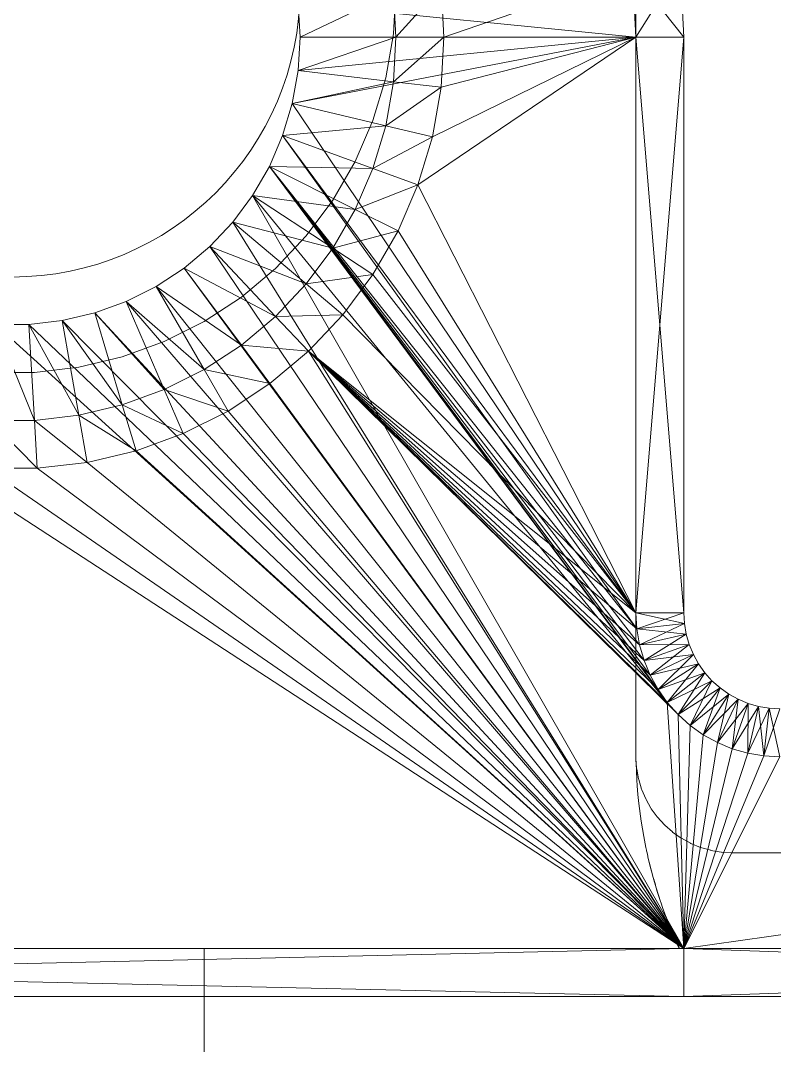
# Model space of a CAD drawing. Header units: millimetres. Extents: x 0 to 420, y 0 to 297.
# Drawn here: x 275.029 to 276.011, y 259.796 to 261.131 of the extents above; entities that cross this region are included whole.
import ezdxf

# ---------------------------------------------------------------- set-up
doc = ezdxf.new("R2010")
doc.units = ezdxf.units.MM
doc.layers.add('1', color=7, linetype='Continuous', true_color=0xffffff)
doc.layers.add('171', color=7, linetype='Continuous', true_color=0xffffff)
doc.dimstyles.get("Standard").update_dxf_attribs({"dimtxt": 0.18, "dimasz": 0.18, "dimexe": 0.18, "dimexo": 0.0625, "dimgap": 0.09, "dimtad": 0, "dimtih": 1, "dimtoh": 1, "dimdec": 4, "dimzin": 0, "dimdsep": 46, "dimtxsty": 'Standard', "dimcen": 0.09, "dimadec": 0, "dimazin": 0, "dimtfac": 1, "dimtdec": 4, "dimtofl": 0, "dimtmove": 0, "dimatfit": 3, "dimfxl": 1, "dimtolj": 1, "dimtzin": 0, "dimarcsym": 0})

msp = doc.modelspace()

# ---------------------------------------------------------------- linework, layer by layer
at = {"layer": '1', "color": 3, "linetype": 'Continuous', "lineweight": 18}
for p, q in [((275.8259, 261.1943), (275.5803, 261.1094)), ((275.5803, 261.1094), (275.8259, 261.1943)), ((275.8259, 261.1943), (275.8303, 261.1094)), ((275.8303, 261.1094), (275.8259, 261.1943)), ((275.8259, 261.1943), (275.8303, 261.1094)), ((275.8259, 261.1943), (275.8928, 261.1094)), ((275.8303, 261.1094), (275.8259, 261.1943)), ((275.8928, 261.1094), (275.8259, 261.1943)), ((275.8303, 261.1094), (275.888, 261.2008)), ((275.888, 261.2008), (275.8303, 261.1094)), ((275.8928, 261.1094), (275.888, 261.2008)), ((275.8928, 261.1094), (275.888, 261.2008)), ((275.888, 261.2008), (275.8928, 261.1094)), ((275.888, 261.2008), (275.8928, 261.1094)), ((275.8928, 261.1094), (275.888, 261.2008)), ((275.888, 261.2008), (275.8928, 261.1094)), ((275.3928, 261.1094), (275.5145, 261.1674)), ((275.5145, 261.1674), (275.3928, 261.1094)), ((275.5178, 261.1094), (275.5145, 261.1674)), ((275.5145, 261.1674), (275.5178, 261.1094)), ((275.5178, 261.1094), (275.5145, 261.1674)), ((275.5145, 261.1674), (275.5178, 261.1094)), ((275.5178, 261.1094), (275.5145, 261.1674)), ((275.5145, 261.1674), (275.5178, 261.1094)), ((275.5178, 261.1094), (275.5765, 261.1747)), ((275.5765, 261.1747), (275.5178, 261.1094)), ((275.5803, 261.1094), (275.5765, 261.1747)), ((275.5765, 261.1747), (275.5803, 261.1094)), ((275.3903, 261.1529), (275.8303, 261.1094)), ((275.3928, 261.1094), (275.3903, 261.1529)), ((275.3928, 261.1094), (275.3903, 261.1529)), ((275.3903, 261.1529), (275.3928, 261.1094)), ((275.3928, 261.1094), (275.3903, 261.1529)), ((275.3903, 261.1529), (275.3928, 261.1094)), ((275.3903, 261.1529), (275.3928, 261.1094)), ((275.8303, 261.1094), (275.3903, 261.1529)), ((275.3827, 261.0229), (275.8303, 261.1094)), ((275.8303, 261.1094), (275.3827, 261.0229)), ((275.3903, 261.0658), (275.3928, 261.1094)), ((275.5178, 261.1094), (275.3903, 261.0658)), ((275.3903, 261.0658), (275.3928, 261.1094)), ((275.3928, 261.1094), (275.3903, 261.0658)), ((275.3903, 261.0658), (275.3928, 261.1094)), ((275.3928, 261.1094), (275.3903, 261.0658)), ((275.3903, 261.0658), (275.8303, 261.1094)), ((275.3928, 261.1094), (275.3903, 261.0658)), ((275.3903, 261.0658), (275.5178, 261.1094)), ((275.8303, 261.1094), (275.3903, 261.0658)), ((275.5178, 261.1094), (275.3928, 261.1094)), ((275.3928, 261.1094), (275.8303, 261.1094)), ((275.3928, 261.1094), (275.5178, 261.1094)), ((275.8303, 261.1094), (275.3928, 261.1094)), ((275.5145, 261.0513), (275.5178, 261.1094)), ((275.5803, 261.1094), (275.5145, 261.0513)), ((275.5178, 261.1094), (275.5145, 261.0513)), ((275.5145, 261.0513), (275.5178, 261.1094)), ((275.5178, 261.1094), (275.5145, 261.0513)), ((275.5145, 261.0513), (275.5178, 261.1094)), ((275.5178, 261.1094), (275.5145, 261.0513)), ((275.5145, 261.0513), (275.5803, 261.1094)), ((275.5803, 261.1094), (275.5178, 261.1094)), ((275.5178, 261.1094), (275.5803, 261.1094)), ((275.8303, 261.1094), (275.5464, 260.917)), ((275.5464, 260.917), (275.8303, 261.1094)), ((275.8303, 261.1094), (275.5652, 260.9797)), ((275.5652, 260.9797), (275.8303, 261.1094)), ((275.5803, 261.1094), (275.5765, 261.0441)), ((275.5765, 261.0441), (275.5803, 261.1094)), ((275.8303, 261.1094), (275.5765, 261.0441)), ((275.5765, 261.0441), (275.8303, 261.1094)), ((275.8303, 261.1094), (275.5803, 261.1094)), ((275.5803, 261.1094), (275.8303, 261.1094)), ((275.8303, 261.1094), (275.8928, 261.1094)), ((275.8928, 261.1094), (275.8303, 261.1094)), ((275.8303, 260.3594), (275.8303, 261.1094)), ((275.8928, 261.1094), (275.8303, 260.3594)), ((275.8303, 261.1094), (275.8928, 261.1094)), ((275.8303, 261.1094), (275.8303, 260.3594)), ((275.8303, 260.3594), (275.8928, 261.1094)), ((275.8303, 261.1094), (275.8928, 260.3594)), ((275.8928, 261.1094), (275.8303, 261.1094)), ((275.8303, 261.1094), (275.8303, 260.3594)), ((275.8928, 260.3594), (275.8303, 261.1094)), ((275.8303, 260.3594), (275.8303, 261.1094)), ((275.8928, 261.1094), (275.8928, 260.3594)), ((275.8928, 260.3594), (275.8928, 261.1094)), ((275.8928, 261.1094), (275.8928, 260.3594)), ((275.8928, 260.3594), (275.8928, 261.1094)), ((275.8928, 261.1094), (275.8928, 260.3594)), ((275.8928, 260.3594), (275.8928, 261.1094)), ((275.3827, 261.0229), (275.3903, 261.0658)), ((275.3827, 261.0229), (275.3903, 261.0658)), ((275.3903, 261.0658), (275.3827, 261.0229)), ((275.3827, 261.0229), (275.3903, 261.0658)), ((275.3903, 261.0658), (275.3827, 261.0229)), ((275.3903, 261.0658), (275.3827, 261.0229)), ((275.5145, 261.0513), (275.3903, 261.0658)), ((275.3903, 261.0658), (275.5145, 261.0513)), ((275.5145, 261.0513), (275.3827, 261.0229)), ((275.3827, 261.0229), (275.5145, 261.0513)), ((275.5044, 260.9941), (275.5145, 261.0513)), ((275.5145, 261.0513), (275.5044, 260.9941)), ((275.5044, 260.9941), (275.5145, 261.0513)), ((275.5145, 261.0513), (275.5044, 260.9941)), ((275.5044, 260.9941), (275.5145, 261.0513)), ((275.5145, 261.0513), (275.5044, 260.9941)), ((275.5765, 261.0441), (275.5044, 260.9941)), ((275.5044, 260.9941), (275.5765, 261.0441)), ((275.5765, 261.0441), (275.5145, 261.0513)), ((275.5145, 261.0513), (275.5765, 261.0441)), ((275.5765, 261.0441), (275.5652, 260.9797)), ((275.5652, 260.9797), (275.5765, 261.0441)), ((275.3702, 260.9811), (275.3827, 261.0229)), ((275.3702, 260.9811), (275.3827, 261.0229)), ((275.3827, 261.0229), (275.3702, 260.9811)), ((275.3702, 260.9811), (275.3827, 261.0229)), ((275.3827, 261.0229), (275.3702, 260.9811)), ((275.3827, 261.0229), (275.3702, 260.9811)), ((275.5044, 260.9941), (275.3827, 261.0229)), ((275.3827, 261.0229), (275.5044, 260.9941)), ((275.8303, 260.3594), (275.3827, 261.0229)), ((275.3827, 261.0229), (275.8303, 260.3594)), ((275.5044, 260.9941), (275.3702, 260.9811)), ((275.3702, 260.9811), (275.5044, 260.9941)), ((275.4877, 260.9384), (275.5044, 260.9941)), ((275.5044, 260.9941), (275.4877, 260.9384)), ((275.4877, 260.9384), (275.5044, 260.9941)), ((275.5044, 260.9941), (275.4877, 260.9384)), ((275.4877, 260.9384), (275.5044, 260.9941)), ((275.5044, 260.9941), (275.4877, 260.9384)), ((275.5652, 260.9797), (275.5044, 260.9941)), ((275.5044, 260.9941), (275.5652, 260.9797)), ((275.3529, 260.9411), (275.3702, 260.9811)), ((275.3702, 260.9811), (275.3529, 260.9411)), ((275.3529, 260.9411), (275.3702, 260.9811)), ((275.3702, 260.9811), (275.3529, 260.9411)), ((275.3529, 260.9411), (275.3702, 260.9811)), ((275.3702, 260.9811), (275.3529, 260.9411)), ((275.3702, 260.9811), (275.4877, 260.9384)), ((275.4877, 260.9384), (275.3702, 260.9811)), ((275.3702, 260.9811), (275.8303, 260.3594)), ((275.8315, 260.3384), (275.3702, 260.9811)), ((275.3702, 260.9811), (275.8315, 260.3384)), ((275.8303, 260.3594), (275.3702, 260.9811)), ((275.5652, 260.9797), (275.4877, 260.9384)), ((275.4877, 260.9384), (275.5652, 260.9797)), ((275.5652, 260.9797), (275.5464, 260.917)), ((275.5464, 260.917), (275.5652, 260.9797)), ((275.3311, 260.9033), (275.3529, 260.9411)), ((275.3529, 260.9411), (275.3311, 260.9033)), ((275.3311, 260.9033), (275.3529, 260.9411)), ((275.3529, 260.9411), (275.3311, 260.9033)), ((275.3311, 260.9033), (275.3529, 260.9411)), ((275.3529, 260.9411), (275.3311, 260.9033)), ((275.4877, 260.9384), (275.3529, 260.9411)), ((275.3529, 260.9411), (275.4647, 260.885)), ((275.4647, 260.885), (275.3529, 260.9411)), ((275.3529, 260.9411), (275.4877, 260.9384)), ((275.3529, 260.9411), (275.8315, 260.3384)), ((275.3529, 260.9411), (275.835, 260.3177)), ((275.8315, 260.3384), (275.3529, 260.9411)), ((275.3529, 260.9411), (275.8409, 260.2974)), ((275.835, 260.3177), (275.3529, 260.9411)), ((275.3529, 260.9411), (275.8489, 260.278)), ((275.8409, 260.2974), (275.3529, 260.9411)), ((275.3529, 260.9411), (275.8591, 260.2596)), ((275.8489, 260.278), (275.3529, 260.9411)), ((275.3529, 260.9411), (275.8712, 260.2425)), ((275.8591, 260.2596), (275.3529, 260.9411)), ((275.8712, 260.2425), (275.3529, 260.9411)), ((275.4647, 260.885), (275.4877, 260.9384)), ((275.4877, 260.9384), (275.4647, 260.885)), ((275.4647, 260.885), (275.4877, 260.9384)), ((275.4877, 260.9384), (275.4647, 260.885)), ((275.4647, 260.885), (275.4877, 260.9384)), ((275.4877, 260.9384), (275.4647, 260.885)), ((275.5464, 260.917), (275.4877, 260.9384)), ((275.4877, 260.9384), (275.5464, 260.917)), ((275.5464, 260.917), (275.4647, 260.885)), ((275.4647, 260.885), (275.5464, 260.917)), ((275.5464, 260.917), (275.5205, 260.8569)), ((275.5205, 260.8569), (275.5464, 260.917)), ((275.8303, 260.3594), (275.5464, 260.917)), ((275.5464, 260.917), (275.8303, 260.3594)), ((275.3051, 260.8683), (275.3311, 260.9033)), ((275.3311, 260.9033), (275.3051, 260.8683)), ((275.3051, 260.8683), (275.3311, 260.9033)), ((275.3311, 260.9033), (275.3051, 260.8683)), ((275.3051, 260.8683), (275.3311, 260.9033)), ((275.3311, 260.9033), (275.3051, 260.8683)), ((275.4647, 260.885), (275.3311, 260.9033)), ((275.3311, 260.9033), (275.4356, 260.8346)), ((275.4356, 260.8346), (275.3311, 260.9033)), ((275.3311, 260.9033), (275.4647, 260.885)), ((275.3311, 260.9033), (275.8712, 260.2425)), ((275.3311, 260.9033), (275.8928, 259.9219)), ((275.8712, 260.2425), (275.3311, 260.9033)), ((275.8928, 259.9219), (275.3311, 260.9033)), ((275.4356, 260.8346), (275.4647, 260.885)), ((275.4647, 260.885), (275.4356, 260.8346)), ((275.4356, 260.8346), (275.4647, 260.885)), ((275.4647, 260.885), (275.4356, 260.8346)), ((275.4356, 260.8346), (275.4647, 260.885)), ((275.4647, 260.885), (275.4356, 260.8346)), ((275.5205, 260.8569), (275.4647, 260.885)), ((275.4647, 260.885), (275.5205, 260.8569)), ((275.2752, 260.8366), (275.3051, 260.8683)), ((275.3051, 260.8683), (275.2752, 260.8366)), ((275.2752, 260.8366), (275.3051, 260.8683)), ((275.3051, 260.8683), (275.2752, 260.8366)), ((275.2752, 260.8366), (275.3051, 260.8683)), ((275.3051, 260.8683), (275.2752, 260.8366)), ((275.4356, 260.8346), (275.3051, 260.8683)), ((275.3051, 260.8683), (275.4009, 260.788)), ((275.4009, 260.788), (275.3051, 260.8683)), ((275.3051, 260.8683), (275.4356, 260.8346)), ((275.3051, 260.8683), (275.8928, 259.9219)), ((275.8928, 259.9219), (275.3051, 260.8683)), ((275.5205, 260.8569), (275.4356, 260.8346)), ((275.4356, 260.8346), (275.5205, 260.8569)), ((275.5205, 260.8569), (275.4878, 260.8003)), ((275.4878, 260.8003), (275.5205, 260.8569)), ((275.8303, 260.3594), (275.5205, 260.8569)), ((275.5205, 260.8569), (275.8303, 260.3594)), ((275.2418, 260.8086), (275.2752, 260.8366)), ((275.2752, 260.8366), (275.2418, 260.8086)), ((275.2418, 260.8086), (275.2752, 260.8366)), ((275.2752, 260.8366), (275.2418, 260.8086)), ((275.2418, 260.8086), (275.2752, 260.8366)), ((275.2752, 260.8366), (275.2418, 260.8086)), ((275.4009, 260.788), (275.2752, 260.8366)), ((275.2752, 260.8366), (275.361, 260.7457)), ((275.361, 260.7457), (275.2752, 260.8366)), ((275.2752, 260.8366), (275.4009, 260.788)), ((275.8928, 259.9219), (275.2752, 260.8366)), ((275.2752, 260.8366), (275.8928, 259.9219)), ((275.4009, 260.788), (275.4356, 260.8346)), ((275.4356, 260.8346), (275.4009, 260.788)), ((275.4009, 260.788), (275.4356, 260.8346)), ((275.4356, 260.8346), (275.4009, 260.788)), ((275.4009, 260.788), (275.4356, 260.8346)), ((275.4356, 260.8346), (275.4009, 260.788)), ((275.4878, 260.8003), (275.4356, 260.8346)), ((275.4356, 260.8346), (275.4878, 260.8003)), ((275.2053, 260.7846), (275.2418, 260.8086)), ((275.2418, 260.8086), (275.2053, 260.7846)), ((275.2053, 260.7846), (275.2418, 260.8086)), ((275.2418, 260.8086), (275.2053, 260.7846)), ((275.2053, 260.7846), (275.2418, 260.8086)), ((275.2418, 260.8086), (275.2053, 260.7846)), ((275.361, 260.7457), (275.2418, 260.8086)), ((275.2418, 260.8086), (275.3164, 260.7083)), ((275.3164, 260.7083), (275.2418, 260.8086)), ((275.2418, 260.8086), (275.361, 260.7457)), ((275.8928, 259.9219), (275.2418, 260.8086)), ((275.2418, 260.8086), (275.8928, 259.9219)), ((275.4878, 260.8003), (275.4009, 260.788)), ((275.4009, 260.788), (275.4878, 260.8003)), ((275.4878, 260.8003), (275.4487, 260.7478)), ((275.4487, 260.7478), (275.4878, 260.8003)), ((275.8303, 260.3594), (275.4878, 260.8003)), ((275.4878, 260.8003), (275.8303, 260.3594)), ((275.1664, 260.765), (275.2053, 260.7846)), ((275.2053, 260.7846), (275.1664, 260.765)), ((275.1664, 260.765), (275.2053, 260.7846)), ((275.2053, 260.7846), (275.1664, 260.765)), ((275.1664, 260.765), (275.2053, 260.7846)), ((275.2053, 260.7846), (275.1664, 260.765)), ((275.3164, 260.7083), (275.2053, 260.7846)), ((275.2053, 260.7846), (275.2678, 260.6764)), ((275.2678, 260.6764), (275.2053, 260.7846)), ((275.2053, 260.7846), (275.3164, 260.7083)), ((275.8928, 259.9219), (275.2053, 260.7846)), ((275.2053, 260.7846), (275.8928, 259.9219)), ((275.361, 260.7457), (275.4009, 260.788)), ((275.4009, 260.788), (275.361, 260.7457)), ((275.361, 260.7457), (275.4009, 260.788)), ((275.4009, 260.788), (275.361, 260.7457)), ((275.361, 260.7457), (275.4009, 260.788)), ((275.4009, 260.788), (275.361, 260.7457)), ((275.4487, 260.7478), (275.4009, 260.788)), ((275.4009, 260.788), (275.4487, 260.7478)), ((275.1254, 260.7501), (275.1664, 260.765)), ((275.1664, 260.765), (275.1254, 260.7501)), ((275.1254, 260.7501), (275.1664, 260.765)), ((275.1664, 260.765), (275.1254, 260.7501)), ((275.1254, 260.7501), (275.1664, 260.765)), ((275.1664, 260.765), (275.1254, 260.7501)), ((275.2678, 260.6764), (275.1664, 260.765)), ((275.1664, 260.765), (275.2159, 260.6503)), ((275.2159, 260.6503), (275.1664, 260.765)), ((275.1664, 260.765), (275.2678, 260.6764)), ((275.8928, 259.9219), (275.1664, 260.765)), ((275.1664, 260.765), (275.8928, 259.9219)), ((275.083, 260.7401), (275.1254, 260.7501)), ((275.1254, 260.7501), (275.083, 260.7401)), ((275.083, 260.7401), (275.1254, 260.7501)), ((275.1254, 260.7501), (275.083, 260.7401)), ((275.083, 260.7401), (275.1254, 260.7501)), ((275.1254, 260.7501), (275.083, 260.7401)), ((275.2159, 260.6503), (275.1254, 260.7501)), ((275.1254, 260.7501), (275.1612, 260.6304)), ((275.1612, 260.6304), (275.1254, 260.7501)), ((275.1254, 260.7501), (275.2159, 260.6503)), ((275.1254, 260.7501), (275.8928, 259.9219)), ((275.8928, 259.9219), (275.1254, 260.7501)), ((274.996, 260.735), (275.0396, 260.735)), ((275.0396, 260.735), (274.996, 260.735)), ((274.996, 260.735), (275.0396, 260.735)), ((275.0396, 260.735), (274.996, 260.735)), ((274.996, 260.735), (275.0469, 260.6102)), ((275.0469, 260.6102), (274.996, 260.735)), ((274.996, 260.735), (275.0396, 260.735)), ((275.8928, 259.9219), (274.996, 260.735)), ((274.996, 260.735), (275.8928, 259.9219)), ((275.0396, 260.735), (274.996, 260.735)), ((275.0396, 260.735), (275.083, 260.7401)), ((275.083, 260.7401), (275.0396, 260.735)), ((275.0396, 260.735), (275.083, 260.7401)), ((275.083, 260.7401), (275.0396, 260.735)), ((275.0396, 260.735), (275.083, 260.7401)), ((275.083, 260.7401), (275.0396, 260.735)), ((275.1047, 260.617), (275.0396, 260.735)), ((275.0396, 260.735), (275.0469, 260.6102)), ((275.0469, 260.6102), (275.0396, 260.735)), ((275.0396, 260.735), (275.1047, 260.617)), ((275.8928, 259.9219), (275.0396, 260.735)), ((275.0396, 260.735), (275.8928, 259.9219)), ((275.1612, 260.6304), (275.083, 260.7401)), ((275.083, 260.7401), (275.1047, 260.617)), ((275.1047, 260.617), (275.083, 260.7401)), ((275.083, 260.7401), (275.1612, 260.6304)), ((275.8928, 259.9219), (275.083, 260.7401)), ((275.083, 260.7401), (275.8928, 259.9219)), ((275.361, 260.7457), (275.3164, 260.7083)), ((275.3164, 260.7083), (275.361, 260.7457)), ((275.361, 260.7457), (275.3164, 260.7083)), ((275.3164, 260.7083), (275.361, 260.7457)), ((275.361, 260.7457), (275.3164, 260.7083)), ((275.3164, 260.7083), (275.361, 260.7457)), ((275.4487, 260.7478), (275.361, 260.7457)), ((275.361, 260.7457), (275.4487, 260.7478)), ((275.361, 260.7457), (275.4038, 260.7002)), ((275.4038, 260.7002), (275.361, 260.7457)), ((275.4487, 260.7478), (275.4038, 260.7002)), ((275.4038, 260.7002), (275.4487, 260.7478)), ((275.4487, 260.7478), (275.8303, 260.3594)), ((275.8303, 260.3594), (275.4487, 260.7478)), ((275.3164, 260.7083), (275.2678, 260.6764)), ((275.2678, 260.6764), (275.3164, 260.7083)), ((275.3164, 260.7083), (275.2678, 260.6764)), ((275.2678, 260.6764), (275.3164, 260.7083)), ((275.3164, 260.7083), (275.2678, 260.6764)), ((275.2678, 260.6764), (275.3164, 260.7083)), ((275.4038, 260.7002), (275.3164, 260.7083)), ((275.3164, 260.7083), (275.3537, 260.6582)), ((275.3537, 260.6582), (275.3164, 260.7083)), ((275.3164, 260.7083), (275.4038, 260.7002)), ((275.4038, 260.7002), (275.3537, 260.6582)), ((275.3537, 260.6582), (275.4038, 260.7002)), ((275.8303, 260.3594), (275.4038, 260.7002)), ((275.8315, 260.3384), (275.4038, 260.7002)), ((275.4038, 260.7002), (275.8303, 260.3594)), ((275.835, 260.3177), (275.4038, 260.7002)), ((275.4038, 260.7002), (275.8315, 260.3384)), ((275.8409, 260.2974), (275.4038, 260.7002)), ((275.4038, 260.7002), (275.835, 260.3177)), ((275.8489, 260.278), (275.4038, 260.7002)), ((275.4038, 260.7002), (275.8409, 260.2974)), ((275.8591, 260.2596), (275.4038, 260.7002)), ((275.4038, 260.7002), (275.8489, 260.278)), ((275.8712, 260.2425), (275.4038, 260.7002)), ((275.4038, 260.7002), (275.8591, 260.2596)), ((275.8853, 260.2268), (275.4038, 260.7002)), ((275.4038, 260.7002), (275.8712, 260.2425)), ((275.8928, 259.9219), (275.4038, 260.7002)), ((275.4038, 260.7002), (275.8853, 260.2268)), ((275.4038, 260.7002), (275.8928, 259.9219)), ((275.2678, 260.6764), (275.2159, 260.6503)), ((275.2159, 260.6503), (275.2678, 260.6764)), ((275.2678, 260.6764), (275.2159, 260.6503)), ((275.2159, 260.6503), (275.2678, 260.6764)), ((275.2678, 260.6764), (275.2159, 260.6503)), ((275.2159, 260.6503), (275.2678, 260.6764)), ((275.3537, 260.6582), (275.2678, 260.6764)), ((275.2678, 260.6764), (275.2991, 260.6222)), ((275.2991, 260.6222), (275.2678, 260.6764)), ((275.2678, 260.6764), (275.3537, 260.6582)), ((275.3537, 260.6582), (275.2991, 260.6222)), ((275.2991, 260.6222), (275.3537, 260.6582)), ((275.8928, 259.9219), (275.3537, 260.6582)), ((275.3537, 260.6582), (275.8928, 259.9219)), ((275.2159, 260.6503), (275.1612, 260.6304)), ((275.1612, 260.6304), (275.2159, 260.6503)), ((275.2159, 260.6503), (275.1612, 260.6304)), ((275.1612, 260.6304), (275.2159, 260.6503)), ((275.2159, 260.6503), (275.1612, 260.6304)), ((275.1612, 260.6304), (275.2159, 260.6503)), ((275.2991, 260.6222), (275.2159, 260.6503)), ((275.2159, 260.6503), (275.2406, 260.5929)), ((275.2406, 260.5929), (275.2159, 260.6503)), ((275.2159, 260.6503), (275.2991, 260.6222)), ((275.1612, 260.6304), (275.1047, 260.617)), ((275.1047, 260.617), (275.1612, 260.6304)), ((275.1612, 260.6304), (275.1047, 260.617)), ((275.1047, 260.617), (275.1612, 260.6304)), ((275.1612, 260.6304), (275.1047, 260.617)), ((275.1047, 260.617), (275.1612, 260.6304)), ((275.2406, 260.5929), (275.1612, 260.6304)), ((275.1612, 260.6304), (275.1792, 260.5705)), ((275.1792, 260.5705), (275.1612, 260.6304)), ((275.1612, 260.6304), (275.2406, 260.5929)), ((275.1047, 260.617), (275.0469, 260.6102)), ((275.0469, 260.6102), (275.1047, 260.617)), ((275.1047, 260.617), (275.0469, 260.6102)), ((275.0469, 260.6102), (275.1047, 260.617)), ((275.1047, 260.617), (275.0469, 260.6102)), ((275.0469, 260.6102), (275.1047, 260.617)), ((275.1792, 260.5705), (275.1047, 260.617)), ((275.1047, 260.617), (275.1155, 260.5554)), ((275.1155, 260.5554), (275.1047, 260.617)), ((275.1047, 260.617), (275.1792, 260.5705)), ((275.2991, 260.6222), (275.2406, 260.5929)), ((275.2406, 260.5929), (275.2991, 260.6222)), ((275.8928, 259.9219), (275.2991, 260.6222)), ((275.2991, 260.6222), (275.8928, 259.9219)), ((274.9888, 260.6102), (275.0469, 260.6102)), ((275.0469, 260.6102), (274.9888, 260.6102)), ((275.0469, 260.6102), (274.9888, 260.6102)), ((274.9888, 260.6102), (275.0469, 260.6102)), ((275.0469, 260.6102), (274.9888, 260.6102)), ((274.9888, 260.6102), (275.0505, 260.5478)), ((275.0505, 260.5478), (274.9888, 260.6102)), ((274.9888, 260.6102), (275.0469, 260.6102)), ((275.1155, 260.5554), (275.0469, 260.6102)), ((275.0469, 260.6102), (275.0505, 260.5478)), ((275.0505, 260.5478), (275.0469, 260.6102)), ((275.0469, 260.6102), (275.1155, 260.5554)), ((275.2406, 260.5929), (275.1792, 260.5705)), ((275.1792, 260.5705), (275.2406, 260.5929)), ((275.8928, 259.9219), (275.2406, 260.5929)), ((275.2406, 260.5929), (275.8928, 259.9219)), ((275.1792, 260.5705), (275.1155, 260.5554)), ((275.1155, 260.5554), (275.1792, 260.5705)), ((275.8928, 259.9219), (275.1792, 260.5705)), ((275.1792, 260.5705), (275.8928, 259.9219)), ((275.8928, 259.9219), (274.9202, 260.5554)), ((274.9202, 260.5554), (275.8928, 259.9219)), ((275.1155, 260.5554), (275.0505, 260.5478)), ((275.0505, 260.5478), (275.1155, 260.5554)), ((275.8928, 259.9219), (275.1155, 260.5554)), ((275.1155, 260.5554), (275.8928, 259.9219)), ((275.0505, 260.5478), (274.9851, 260.5478)), ((275.8928, 259.9219), (274.9851, 260.5478)), ((274.9851, 260.5478), (275.0505, 260.5478)), ((274.9851, 260.5478), (275.8928, 259.9219)), ((275.0505, 260.5478), (275.8928, 259.9219)), ((275.8928, 259.9219), (275.0505, 260.5478)), ((275.8928, 260.3594), (275.8303, 260.3594)), ((275.8303, 260.3594), (275.8928, 260.3594)), ((275.8303, 260.3594), (275.8936, 260.3454)), ((275.8928, 260.3594), (275.8303, 260.3594)), ((275.8315, 260.3384), (275.8303, 260.3594)), ((275.8303, 260.3594), (275.8928, 260.3594)), ((275.8303, 260.3594), (275.8315, 260.3384)), ((275.8303, 260.3594), (275.8315, 260.3384)), ((275.8936, 260.3454), (275.8303, 260.3594)), ((275.8315, 260.3384), (275.8303, 260.3594)), ((275.8928, 260.3594), (275.8315, 260.3384)), ((275.8315, 260.3384), (275.8928, 260.3594)), ((275.8936, 260.3454), (275.8928, 260.3594)), ((275.8928, 260.3594), (275.8936, 260.3454)), ((275.8936, 260.3454), (275.8928, 260.3594)), ((275.8928, 260.3594), (275.8936, 260.3454)), ((275.8936, 260.3454), (275.8928, 260.3594)), ((275.8928, 260.3594), (275.8936, 260.3454)), ((275.8936, 260.3454), (275.8315, 260.3384)), ((275.8315, 260.3384), (275.8936, 260.3454)), ((275.8936, 260.3454), (275.8315, 260.3384)), ((275.8315, 260.3384), (275.8936, 260.3454)), ((275.8315, 260.3384), (275.896, 260.3316)), ((275.835, 260.3177), (275.8315, 260.3384)), ((275.8315, 260.3384), (275.835, 260.3177)), ((275.8315, 260.3384), (275.835, 260.3177)), ((275.896, 260.3316), (275.8315, 260.3384)), ((275.835, 260.3177), (275.8315, 260.3384)), ((275.8936, 260.3454), (275.835, 260.3177)), ((275.835, 260.3177), (275.8936, 260.3454)), ((275.896, 260.3316), (275.8936, 260.3454)), ((275.8936, 260.3454), (275.896, 260.3316)), ((275.896, 260.3316), (275.8936, 260.3454)), ((275.8936, 260.3454), (275.896, 260.3316)), ((275.896, 260.3316), (275.8936, 260.3454)), ((275.8936, 260.3454), (275.896, 260.3316)), ((275.896, 260.3316), (275.835, 260.3177)), ((275.896, 260.3316), (275.835, 260.3177)), ((275.835, 260.3177), (275.896, 260.3316)), ((275.835, 260.3177), (275.896, 260.3316)), ((275.896, 260.3316), (275.8409, 260.2974)), ((275.8409, 260.2974), (275.896, 260.3316)), ((275.8998, 260.3181), (275.896, 260.3316)), ((275.896, 260.3316), (275.8998, 260.3181)), ((275.896, 260.3316), (275.8998, 260.3181)), ((275.8998, 260.3181), (275.896, 260.3316)), ((275.8998, 260.3181), (275.896, 260.3316)), ((275.896, 260.3316), (275.8998, 260.3181)), ((275.835, 260.3177), (275.8998, 260.3181)), ((275.8998, 260.3181), (275.835, 260.3177)), ((275.8409, 260.2974), (275.835, 260.3177)), ((275.835, 260.3177), (275.8409, 260.2974)), ((275.835, 260.3177), (275.8409, 260.2974)), ((275.8409, 260.2974), (275.835, 260.3177)), ((275.8998, 260.3181), (275.8409, 260.2974)), ((275.8998, 260.3181), (275.8409, 260.2974)), ((275.8409, 260.2974), (275.8998, 260.3181)), ((275.8409, 260.2974), (275.8998, 260.3181)), ((275.8998, 260.3181), (275.8489, 260.278)), ((275.8489, 260.278), (275.8998, 260.3181)), ((275.9052, 260.3051), (275.8998, 260.3181)), ((275.8998, 260.3181), (275.9052, 260.3051)), ((275.8998, 260.3181), (275.9052, 260.3051)), ((275.9052, 260.3051), (275.8998, 260.3181)), ((275.9052, 260.3051), (275.8998, 260.3181)), ((275.8998, 260.3181), (275.9052, 260.3051)), ((275.8409, 260.2974), (275.9052, 260.3051)), ((275.9052, 260.3051), (275.8409, 260.2974)), ((275.8489, 260.278), (275.8409, 260.2974)), ((275.8409, 260.2974), (275.8489, 260.278)), ((275.8409, 260.2974), (275.8489, 260.278)), ((275.8489, 260.278), (275.8409, 260.2974)), ((275.9052, 260.3051), (275.8489, 260.278)), ((275.9052, 260.3051), (275.8489, 260.278)), ((275.8489, 260.278), (275.9052, 260.3051)), ((275.8489, 260.278), (275.9052, 260.3051)), ((275.9052, 260.3051), (275.8591, 260.2596)), ((275.8591, 260.2596), (275.9052, 260.3051)), ((275.912, 260.2929), (275.9052, 260.3051)), ((275.9052, 260.3051), (275.912, 260.2929)), ((275.9052, 260.3051), (275.912, 260.2929)), ((275.912, 260.2929), (275.9052, 260.3051)), ((275.912, 260.2929), (275.9052, 260.3051)), ((275.9052, 260.3051), (275.912, 260.2929)), ((275.8489, 260.278), (275.912, 260.2929)), ((275.912, 260.2929), (275.8489, 260.278)), ((275.912, 260.2929), (275.8591, 260.2596)), ((275.912, 260.2929), (275.8591, 260.2596)), ((275.8591, 260.2596), (275.912, 260.2929)), ((275.8591, 260.2596), (275.912, 260.2929)), ((275.8591, 260.2596), (275.9201, 260.2814)), ((275.9201, 260.2814), (275.8591, 260.2596)), ((275.912, 260.2929), (275.8712, 260.2425)), ((275.8712, 260.2425), (275.912, 260.2929)), ((275.9201, 260.2814), (275.8712, 260.2425)), ((275.9201, 260.2814), (275.8712, 260.2425)), ((275.8712, 260.2425), (275.9201, 260.2814)), ((275.8712, 260.2425), (275.9201, 260.2814)), ((275.9201, 260.2814), (275.8853, 260.2268)), ((275.8853, 260.2268), (275.9201, 260.2814)), ((275.9201, 260.2814), (275.912, 260.2929)), ((275.912, 260.2929), (275.9201, 260.2814)), ((275.912, 260.2929), (275.9201, 260.2814)), ((275.9201, 260.2814), (275.912, 260.2929)), ((275.9201, 260.2814), (275.912, 260.2929)), ((275.912, 260.2929), (275.9201, 260.2814)), ((275.9294, 260.271), (275.9201, 260.2814)), ((275.9201, 260.2814), (275.9294, 260.271)), ((275.9201, 260.2814), (275.9294, 260.271)), ((275.9294, 260.271), (275.9201, 260.2814)), ((275.9294, 260.271), (275.9201, 260.2814)), ((275.9201, 260.2814), (275.9294, 260.271)), ((275.8591, 260.2596), (275.8489, 260.278)), ((275.8489, 260.278), (275.8591, 260.2596)), ((275.8489, 260.278), (275.8591, 260.2596)), ((275.8591, 260.2596), (275.8489, 260.278)), ((275.8712, 260.2425), (275.9294, 260.271)), ((275.9294, 260.271), (275.8712, 260.2425)), ((275.9294, 260.271), (275.8853, 260.2268)), ((275.9294, 260.271), (275.8853, 260.2268)), ((275.8853, 260.2268), (275.9294, 260.271)), ((275.8853, 260.2268), (275.9294, 260.271)), ((275.9294, 260.271), (275.9009, 260.2128)), ((275.9009, 260.2128), (275.9294, 260.271)), ((275.9399, 260.2616), (275.9294, 260.271)), ((275.9294, 260.271), (275.9399, 260.2616)), ((275.9294, 260.271), (275.9399, 260.2616)), ((275.9399, 260.2616), (275.9294, 260.271)), ((275.9399, 260.2616), (275.9294, 260.271)), ((275.9294, 260.271), (275.9399, 260.2616)), ((275.8712, 260.2425), (275.8591, 260.2596)), ((275.8591, 260.2596), (275.8712, 260.2425)), ((275.8591, 260.2596), (275.8712, 260.2425)), ((275.8712, 260.2425), (275.8591, 260.2596)), ((275.8853, 260.2268), (275.9399, 260.2616)), ((275.9399, 260.2616), (275.8853, 260.2268)), ((275.9399, 260.2616), (275.9009, 260.2128)), ((275.9399, 260.2616), (275.9009, 260.2128)), ((275.9009, 260.2128), (275.9399, 260.2616)), ((275.9009, 260.2128), (275.9399, 260.2616)), ((275.9399, 260.2616), (275.9181, 260.2006)), ((275.9181, 260.2006), (275.9399, 260.2616)), ((275.9513, 260.2535), (275.9399, 260.2616)), ((275.9399, 260.2616), (275.9513, 260.2535)), ((275.9399, 260.2616), (275.9513, 260.2535)), ((275.9513, 260.2535), (275.9399, 260.2616)), ((275.9513, 260.2535), (275.9399, 260.2616)), ((275.9399, 260.2616), (275.9513, 260.2535)), ((275.8853, 260.2268), (275.8712, 260.2425)), ((275.8712, 260.2425), (275.8853, 260.2268)), ((275.8712, 260.2425), (275.8853, 260.2268)), ((275.8928, 259.9219), (275.8712, 260.2425)), ((275.8712, 260.2425), (275.8928, 259.9219)), ((275.8853, 260.2268), (275.8712, 260.2425)), ((275.9009, 260.2128), (275.9513, 260.2535)), ((275.9513, 260.2535), (275.9009, 260.2128)), ((275.9513, 260.2535), (275.9181, 260.2006)), ((275.9513, 260.2535), (275.9181, 260.2006)), ((275.9181, 260.2006), (275.9513, 260.2535)), ((275.9181, 260.2006), (275.9513, 260.2535)), ((275.9181, 260.2006), (275.9636, 260.2468)), ((275.9636, 260.2468), (275.9181, 260.2006)), ((275.9513, 260.2535), (275.9365, 260.1904)), ((275.9365, 260.1904), (275.9513, 260.2535)), ((275.9636, 260.2468), (275.9365, 260.1904)), ((275.9636, 260.2468), (275.9365, 260.1904)), ((275.9365, 260.1904), (275.9636, 260.2468)), ((275.9365, 260.1904), (275.9636, 260.2468)), ((275.9365, 260.1904), (275.9765, 260.2414)), ((275.9765, 260.2414), (275.9365, 260.1904)), ((275.9636, 260.2468), (275.9513, 260.2535)), ((275.9513, 260.2535), (275.9636, 260.2468)), ((275.9513, 260.2535), (275.9636, 260.2468)), ((275.9636, 260.2468), (275.9513, 260.2535)), ((275.9636, 260.2468), (275.9513, 260.2535)), ((275.9513, 260.2535), (275.9636, 260.2468)), ((275.9636, 260.2468), (275.9559, 260.1824)), ((275.9559, 260.1824), (275.9636, 260.2468)), ((275.9765, 260.2414), (275.9559, 260.1824)), ((275.9765, 260.2414), (275.9559, 260.1824)), ((275.9559, 260.1824), (275.9765, 260.2414)), ((275.9559, 260.1824), (275.9765, 260.2414)), ((275.9765, 260.2414), (275.9636, 260.2468)), ((275.9636, 260.2468), (275.9765, 260.2414)), ((275.9636, 260.2468), (275.9765, 260.2414)), ((275.9765, 260.2414), (275.9636, 260.2468)), ((275.9765, 260.2414), (275.9636, 260.2468)), ((275.9636, 260.2468), (275.9765, 260.2414)), ((275.9765, 260.2414), (275.9761, 260.1766)), ((275.9761, 260.1766), (275.9765, 260.2414)), ((275.99, 260.2375), (275.9765, 260.2414)), ((275.9765, 260.2414), (275.99, 260.2375)), ((275.9765, 260.2414), (275.99, 260.2375)), ((275.99, 260.2375), (275.9765, 260.2414)), ((275.99, 260.2375), (275.9765, 260.2414)), ((275.9765, 260.2414), (275.99, 260.2375)), ((275.9559, 260.1824), (275.99, 260.2375)), ((275.99, 260.2375), (275.9559, 260.1824)), ((275.99, 260.2375), (275.9761, 260.1766)), ((275.99, 260.2375), (275.9761, 260.1766)), ((275.9761, 260.1766), (275.99, 260.2375)), ((275.9761, 260.1766), (275.99, 260.2375)), ((275.9761, 260.1766), (276.0038, 260.2352)), ((276.0038, 260.2352), (275.9761, 260.1766)), ((276.0038, 260.2352), (275.99, 260.2375)), ((275.99, 260.2375), (276.0038, 260.2352)), ((275.99, 260.2375), (276.0038, 260.2352)), ((276.0038, 260.2352), (275.99, 260.2375)), ((276.0038, 260.2352), (275.99, 260.2375)), ((275.99, 260.2375), (275.9968, 260.1731)), ((275.9968, 260.1731), (275.99, 260.2375)), ((275.99, 260.2375), (276.0038, 260.2352)), ((276.0038, 260.2352), (275.9968, 260.1731)), ((276.0038, 260.2352), (275.9968, 260.1731)), ((275.9968, 260.1731), (276.0038, 260.2352)), ((275.9968, 260.1731), (276.0038, 260.2352)), ((275.9968, 260.1731), (276.0178, 260.2344)), ((276.0178, 260.2344), (275.9968, 260.1731)), ((276.0178, 260.2344), (276.0038, 260.2352)), ((276.0038, 260.2352), (276.0178, 260.2344)), ((276.0038, 260.2352), (276.0178, 260.2344)), ((276.0178, 260.2344), (276.0038, 260.2352)), ((276.0178, 260.2344), (276.0038, 260.2352)), ((276.0038, 260.2352), (276.0178, 260.1719)), ((276.0178, 260.1719), (276.0038, 260.2352)), ((276.0038, 260.2352), (276.0178, 260.2344)), ((275.9009, 260.2128), (275.8853, 260.2268)), ((275.8853, 260.2268), (275.9009, 260.2128)), ((275.8928, 259.9219), (275.8853, 260.2268)), ((275.8853, 260.2268), (275.9009, 260.2128)), ((275.8853, 260.2268), (275.8928, 259.9219)), ((275.8928, 259.9219), (275.8853, 260.2268)), ((275.8853, 260.2268), (275.8928, 259.9219)), ((275.9009, 260.2128), (275.8853, 260.2268)), ((275.8928, 259.9219), (275.9009, 260.2128)), ((275.9009, 260.2128), (275.8928, 259.9219)), ((275.8928, 259.9219), (275.9009, 260.2128)), ((275.9009, 260.2128), (275.8928, 259.9219)), ((275.9181, 260.2006), (275.9009, 260.2128)), ((275.9009, 260.2128), (275.9181, 260.2006)), ((275.9009, 260.2128), (275.9181, 260.2006)), ((275.9181, 260.2006), (275.9009, 260.2128)), ((275.9181, 260.2006), (275.8928, 259.9219)), ((275.8928, 259.9219), (275.9181, 260.2006)), ((275.8928, 259.9219), (275.9181, 260.2006)), ((275.9181, 260.2006), (275.8928, 259.9219)), ((275.8928, 259.9219), (275.9365, 260.1904)), ((275.9365, 260.1904), (275.8928, 259.9219)), ((275.8928, 259.9219), (275.9365, 260.1904)), ((275.9365, 260.1904), (275.8928, 259.9219)), ((275.9365, 260.1904), (275.9181, 260.2006)), ((275.9181, 260.2006), (275.9365, 260.1904)), ((275.9181, 260.2006), (275.9365, 260.1904)), ((275.9365, 260.1904), (275.9181, 260.2006)), ((275.9559, 260.1824), (275.9365, 260.1904)), ((275.9365, 260.1904), (275.9559, 260.1824)), ((275.9365, 260.1904), (275.9559, 260.1824)), ((275.9559, 260.1824), (275.9365, 260.1904)), ((275.8928, 259.9219), (275.9559, 260.1824)), ((275.9559, 260.1824), (275.8928, 259.9219)), ((275.8928, 259.9219), (275.9559, 260.1824)), ((275.9559, 260.1824), (275.8928, 259.9219)), ((275.8928, 259.9219), (275.9761, 260.1766)), ((275.9761, 260.1766), (275.8928, 259.9219)), ((275.8928, 259.9219), (275.9761, 260.1766)), ((275.9761, 260.1766), (275.8928, 259.9219)), ((275.9761, 260.1766), (275.9559, 260.1824)), ((275.9559, 260.1824), (275.9761, 260.1766)), ((275.9559, 260.1824), (275.9761, 260.1766)), ((275.9761, 260.1766), (275.9559, 260.1824)), ((275.9968, 260.1731), (275.9761, 260.1766)), ((275.9761, 260.1766), (275.9968, 260.1731)), ((275.9761, 260.1766), (275.9968, 260.1731)), ((275.9968, 260.1731), (275.9761, 260.1766)), ((275.8928, 259.9219), (275.9968, 260.1731)), ((275.9968, 260.1731), (275.8928, 259.9219)), ((275.8928, 259.9219), (275.9968, 260.1731)), ((275.9968, 260.1731), (275.8928, 259.9219)), ((276.0178, 260.1719), (275.8928, 259.9219)), ((275.8928, 259.9219), (276.0178, 260.1719)), ((275.8928, 259.9219), (276.0178, 260.1719)), ((275.8928, 259.9219), (277.6428, 260.1719)), ((276.0178, 260.1719), (275.8928, 259.9219)), ((277.6428, 260.1719), (275.8928, 259.9219)), ((276.0178, 260.1719), (275.9968, 260.1731)), ((275.9968, 260.1731), (276.0178, 260.1719)), ((275.9968, 260.1731), (276.0178, 260.1719)), ((276.0178, 260.1719), (275.9968, 260.1731)), ((275.8928, 259.9219), (273.1428, 259.9219)), ((273.1428, 259.9219), (275.8928, 259.9219)), ((275.8928, 259.9219), (273.1428, 259.8594)), ((273.1428, 259.9219), (275.8928, 259.9219)), ((273.1428, 259.8594), (275.8928, 259.9219)), ((275.8928, 259.8594), (273.1428, 259.9219)), ((273.1428, 259.9219), (275.8928, 259.8594)), ((275.8928, 259.9219), (273.1428, 259.9219)), ((277.6428, 259.9219), (275.8928, 259.9219)), ((275.8928, 259.9219), (277.6428, 259.9219)), ((275.8928, 259.9219), (275.8928, 259.8594)), ((275.8928, 259.9219), (277.6428, 259.8594)), ((275.8928, 259.8594), (275.8928, 259.9219)), ((277.6428, 259.8594), (275.8928, 259.9219)), ((275.8928, 259.9219), (277.6428, 259.9219)), ((275.8928, 259.8594), (277.6428, 259.9219)), ((275.8928, 259.9219), (275.8928, 259.8594)), ((277.6428, 259.9219), (275.8928, 259.9219)), ((275.8928, 259.8594), (275.8928, 259.9219)), ((277.6428, 259.9219), (275.8928, 259.8594)), ((275.8928, 259.8594), (273.1428, 259.8594)), ((276.5678, 259.8594), (273.1428, 259.8594)), ((273.1428, 259.8594), (275.8928, 259.8594)), ((276.5473, 259.8594), (273.1428, 259.8594)), ((273.1428, 259.8594), (276.5678, 259.8594)), ((276.5297, 259.8594), (273.1428, 259.8594)), ((273.1428, 259.8594), (276.5473, 259.8594)), ((276.5153, 259.8594), (273.1428, 259.8594)), ((273.1428, 259.8594), (276.5297, 259.8594)), ((276.5044, 259.8594), (273.1428, 259.8594)), ((273.1428, 259.8594), (276.5153, 259.8594)), ((273.1428, 259.8594), (276.497, 259.8594)), ((276.497, 259.8594), (273.1428, 259.8594)), ((273.1428, 259.8594), (276.5044, 259.8594)), ((273.1428, 259.8594), (276.5297, 259.8594)), ((276.5473, 259.8594), (273.1428, 259.8594)), ((273.1428, 259.8594), (276.5153, 259.8594)), ((276.5297, 259.8594), (273.1428, 259.8594)), ((276.5044, 259.8594), (273.1428, 259.8594)), ((273.1428, 259.8594), (276.5044, 259.8594)), ((276.5153, 259.8594), (273.1428, 259.8594)), ((275.8928, 259.8594), (273.1428, 259.8594)), ((273.1428, 259.8594), (276.5473, 259.8594)), ((273.1428, 259.8594), (275.8928, 259.8594)), ((276.497, 259.8594), (274.0556, 259.8594)), ((274.0556, 259.8594), (276.497, 259.8594)), ((276.497, 259.8594), (274.0556, 259.8594)), ((274.0556, 259.8594), (276.497, 259.8594)), ((276.5044, 259.8594), (274.0556, 259.8594)), ((274.0556, 259.8594), (276.5044, 259.8594)), ((276.497, 259.8594), (274.0928, 259.8594)), ((274.0928, 259.8594), (276.497, 259.8594)), ((276.497, 259.8594), (274.0928, 259.8594)), ((274.0928, 259.8594), (276.497, 259.8594)), ((276.497, 259.8594), (274.129, 259.8594)), ((274.129, 259.8594), (276.497, 259.8594)), ((276.497, 259.8594), (274.129, 259.8594)), ((274.129, 259.8594), (276.497, 259.8594)), ((276.497, 259.8594), (274.1637, 259.8594)), ((274.1637, 259.8594), (276.497, 259.8594)), ((276.497, 259.8594), (274.1637, 259.8594)), ((274.1637, 259.8594), (276.497, 259.8594)), ((276.497, 259.8594), (274.1964, 259.8594)), ((274.1964, 259.8594), (276.497, 259.8594)), ((276.497, 259.8594), (274.1964, 259.8594)), ((274.1964, 259.8594), (276.497, 259.8594)), ((276.497, 259.8594), (274.2267, 259.8594)), ((274.2267, 259.8594), (276.497, 259.8594)), ((276.497, 259.8594), (274.2267, 259.8594)), ((274.2267, 259.8594), (276.497, 259.8594)), ((276.497, 259.8594), (274.2542, 259.8594)), ((274.2542, 259.8594), (276.497, 259.8594)), ((276.497, 259.8594), (274.2542, 259.8594)), ((274.2542, 259.8594), (276.497, 259.8594)), ((274.2785, 259.8594), (276.497, 259.8594)), ((276.497, 259.8594), (274.2785, 259.8594)), ((276.497, 259.8594), (274.2785, 259.8594)), ((274.2785, 259.8594), (276.497, 259.8594)), ((276.497, 259.8594), (274.2993, 259.8594)), ((274.2993, 259.8594), (276.497, 259.8594)), ((276.497, 259.8594), (274.2993, 259.8594)), ((274.2993, 259.8594), (276.497, 259.8594)), ((276.497, 259.8594), (274.3163, 259.8594)), ((274.3163, 259.8594), (276.497, 259.8594)), ((276.497, 259.8594), (274.3163, 259.8594)), ((274.3163, 259.8594), (276.497, 259.8594)), ((276.497, 259.8594), (274.3292, 259.8594)), ((274.3292, 259.8594), (276.497, 259.8594)), ((276.497, 259.8594), (274.3292, 259.8594)), ((274.3292, 259.8594), (276.497, 259.8594)), ((276.497, 259.8594), (274.3379, 259.8594)), ((274.3379, 259.8594), (276.497, 259.8594)), ((276.497, 259.8594), (274.3379, 259.8594)), ((274.3379, 259.8594), (276.497, 259.8594)), ((276.497, 259.8594), (274.3423, 259.8594)), ((276.4933, 259.8594), (274.3423, 259.8594)), ((274.3423, 259.8594), (276.497, 259.8594)), ((274.3423, 259.8594), (276.4933, 259.8594)), ((276.4933, 259.8594), (274.3423, 259.8594)), ((276.4933, 259.8594), (274.3423, 259.8594)), ((274.3423, 259.8594), (276.4933, 259.8594)), ((276.497, 259.8594), (274.3423, 259.8594)), ((274.3423, 259.8594), (276.4933, 259.8594)), ((274.3423, 259.8594), (276.497, 259.8594)), ((277.6428, 259.8594), (275.8928, 259.8594)), ((276.7678, 259.8594), (275.8928, 259.8594)), ((275.8928, 259.8594), (277.6428, 259.8594)), ((276.7359, 259.8594), (275.8928, 259.8594)), ((275.8928, 259.8594), (276.7678, 259.8594)), ((276.7044, 259.8594), (275.8928, 259.8594)), ((275.8928, 259.8594), (276.7359, 259.8594)), ((276.6738, 259.8594), (275.8928, 259.8594)), ((275.8928, 259.8594), (276.7044, 259.8594)), ((276.6444, 259.8594), (275.8928, 259.8594)), ((275.8928, 259.8594), (276.6738, 259.8594)), ((276.6167, 259.8594), (275.8928, 259.8594)), ((275.8928, 259.8594), (276.6444, 259.8594)), ((276.5911, 259.8594), (275.8928, 259.8594)), ((275.8928, 259.8594), (276.6167, 259.8594)), ((275.8928, 259.8594), (276.5678, 259.8594)), ((276.5678, 259.8594), (275.8928, 259.8594)), ((275.8928, 259.8594), (276.5911, 259.8594)), ((275.8928, 259.8594), (276.5678, 259.8594)), ((276.5911, 259.8594), (275.8928, 259.8594)), ((275.8928, 259.8594), (276.5473, 259.8594)), ((276.5678, 259.8594), (275.8928, 259.8594)), ((276.5473, 259.8594), (275.8928, 259.8594)), ((275.8928, 259.8594), (276.7359, 259.8594)), ((276.7678, 259.8594), (275.8928, 259.8594)), ((275.8928, 259.8594), (276.7044, 259.8594)), ((276.7359, 259.8594), (275.8928, 259.8594)), ((275.8928, 259.8594), (276.6738, 259.8594)), ((276.7044, 259.8594), (275.8928, 259.8594)), ((275.8928, 259.8594), (276.6444, 259.8594)), ((276.6738, 259.8594), (275.8928, 259.8594)), ((275.8928, 259.8594), (276.6167, 259.8594)), ((276.6444, 259.8594), (275.8928, 259.8594)), ((275.8928, 259.8594), (276.5911, 259.8594)), ((276.6167, 259.8594), (275.8928, 259.8594)), ((275.8928, 259.8594), (277.6428, 259.8594)), ((277.6428, 259.8594), (275.8928, 259.8594)), ((275.8928, 259.8594), (276.7678, 259.8594))]:
    msp.add_line(p, q, dxfattribs=at)
at = {"layer": '1', "color": 155, "linetype": 'Continuous', "lineweight": 18}
for p, q in [((275.8304, 260.1697), (275.8304, 260.1689)), ((275.8304, 260.1689), (275.8307, 260.1615)), ((275.8535, 260.0122), (275.8557, 260.0048)), ((275.0803, 259.9219), (274.4803, 259.9219)), ((275.0803, 259.9219), (275.2678, 259.9219)), ((275.2678, 259.9219), (335.2844, 259.9219)), ((275.2678, 259.7344), (275.2678, 259.9219))]:
    msp.add_line(p, q, dxfattribs=at)
at = {"layer": '1', "color": 155, "linetype": 'Continuous', "lineweight": 13}
for q in [(275.2678, 259.8631), (337.7678, 259.9219)]:
    msp.add_line((275.2678, 259.9219), q, dxfattribs=at)
at = {"layer": '1', "color": 155, "linetype": 'Continuous', "lineweight": 18}
for points in [[(275.8086, 261.3577), (275.8151, 261.3471), (275.8205, 261.3359), (275.8248, 261.3242), (275.8279, 261.3121), (275.8297, 261.2998), (275.8303, 261.2873), (275.8303, 260.1808), (275.8304, 260.1697), (275.8313, 260.1569)], [(275.5178, 261.1719), (275.5145, 261.1138), (275.5044, 261.0566), (275.4877, 261.0009), (275.4647, 260.9475), (275.4356, 260.8971), (275.4009, 260.8505), (275.361, 260.8082), (275.3164, 260.7708), (275.2678, 260.7389), (275.2159, 260.7128), (275.1612, 260.6929), (275.1047, 260.6795), (275.0469, 260.6727), (274.9888, 260.6727)], [(275.8304, 260.1689), (275.8306, 260.1638), (275.8306, 260.1635), (275.831, 260.1529), (275.8315, 260.1418), (275.8321, 260.1342), (275.833, 260.1227), (275.8343, 260.1108)], [(275.8309, 260.1595), (275.831, 260.1592), (275.8313, 260.1569), (275.8324, 260.1489)], [(275.8313, 260.1569), (275.8314, 260.1558), (275.8338, 260.1432)], [(275.8338, 260.1432), (275.834, 260.1422), (275.8377, 260.1298)], [(275.8377, 260.1298), (275.838, 260.1289), (275.8431, 260.117)], [(275.8343, 260.1108), (275.8343, 260.1108), (275.8372, 260.0881), (275.8406, 260.0678), (275.8434, 260.0538), (275.8442, 260.05)], [(275.8431, 260.117), (275.8435, 260.1162), (275.8499, 260.1048)], [(275.8499, 260.1048), (275.8503, 260.1042), (275.8581, 260.0935)], [(275.8581, 260.0935), (275.8585, 260.093), (275.8674, 260.0831)], [(275.8674, 260.0831), (275.8678, 260.0827), (275.8778, 260.0739)], [(275.8778, 260.0739), (275.8782, 260.0736), (275.8892, 260.0658)], [(275.8892, 260.0658), (275.8896, 260.0656), (275.9015, 260.0591)], [(275.9015, 260.0591), (275.9018, 260.059), (275.9143, 260.0538)], [(275.8442, 260.05), (275.8443, 260.0491), (275.8449, 260.0466), (275.8459, 260.0424), (275.846, 260.0417)], [(275.846, 260.0417), (275.8477, 260.0344), (275.8529, 260.0145), (275.8567, 260.0013), (275.8624, 259.9831)], [(275.846, 260.0417), (275.8491, 260.0289), (275.8514, 260.0197), (275.8525, 260.016)], [(275.9143, 260.0538), (275.9146, 260.0537), (275.9277, 260.05)], [(275.9277, 260.05), (275.9279, 260.0499), (275.9415, 260.0477)], [(275.9415, 260.0477), (275.9416, 260.0476), (275.9554, 260.0469), (276.2294, 260.0469), (279.982, 260.0469)], [(275.8572, 259.9995), (275.8581, 259.9964), (275.8624, 259.9831)], [(275.8624, 259.9831), (275.8626, 259.9826), (275.8654, 259.9743), (275.8743, 259.9504), (275.8819, 259.9321), (275.8866, 259.9219)], [(275.8655, 259.9743), (275.8688, 259.9649), (275.8869, 259.9219)]]:
    msp.add_lwpolyline(points, dxfattribs=at)
msp.add_circle((275.0178, 261.1719), 0.375, dxfattribs=at)

# ---------------------------------------------------------------- leaders
at = {"layer": '171', "color": 156, "linetype": 'Continuous', "lineweight": 13}
msp.add_leader([(279.0951, 262.5199), (266.6512, 258.5336)], dimstyle='Standard', override={"dimasz": 0.3}, dxfattribs=at)

doc.saveas('drawing.dxf')
